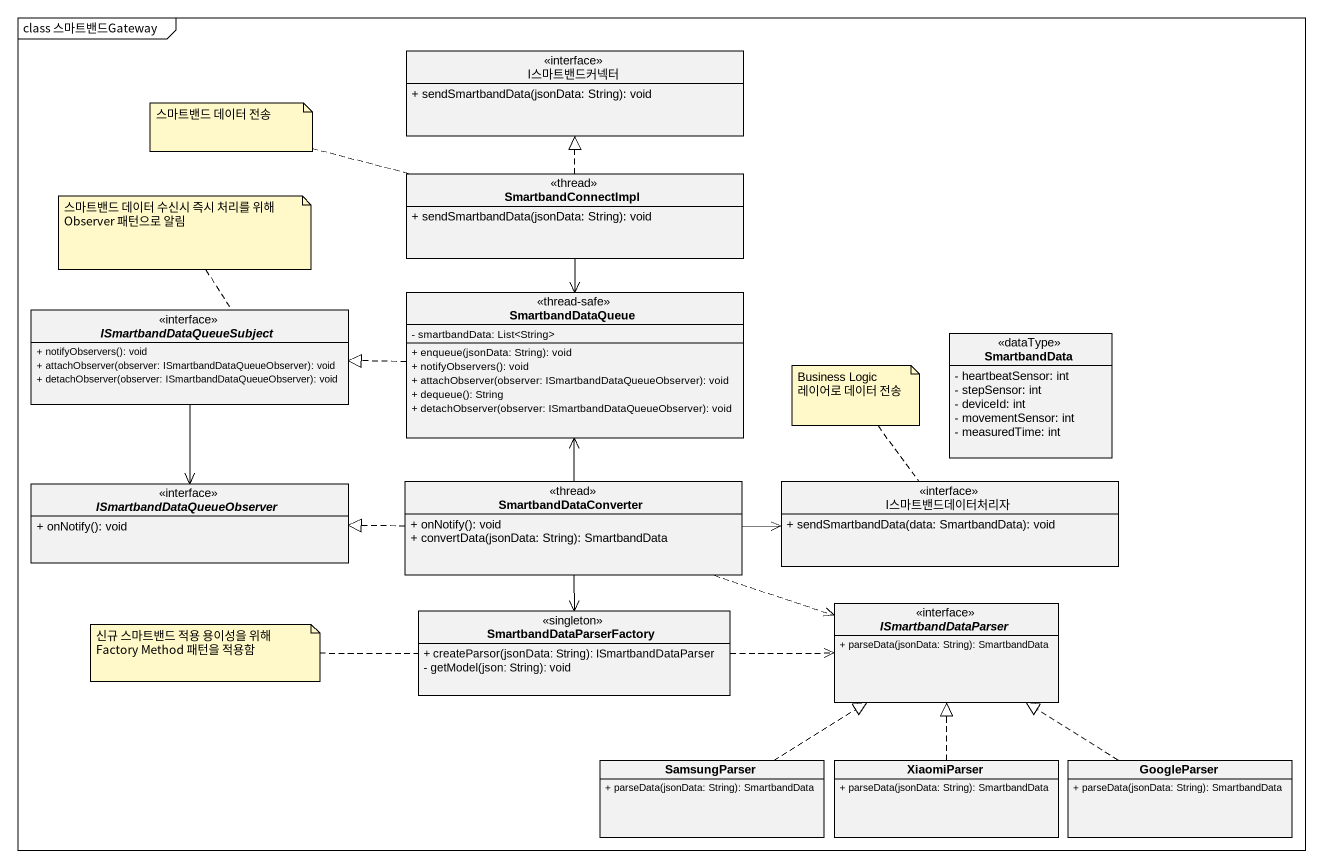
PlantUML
@startuml
mainframe class 스마트밴드Gateway
hide circle
hide empty members
skinparam classAttributeIconSize 0
interface I스마트밴드커넥터 {
  + sendSmartbandData(jsonData: String): void
}
class SmartbandConnectImpl <<thread>> {
  + sendSmartbandData(jsonData: String): void
}
interface ISmartbandDataQueueSubject {
  + notifyObservers(): void
  + attachObserver(observer: ISmartbandDataQueueObserver): void
  + detachObserver(observer: ISmartbandDataQueueObserver): void
}
class SmartbandDataQueue <<thread-safe>> {
  - smartbandData: List<String>
  + enqueue(jsonData: String): void
  + notifyObservers(): void
  + attachObserver(observer: ISmartbandDataQueueObserver): void
  + dequeue(): String
  + detachObserver(observer: ISmartbandDataQueueObserver): void
}
class SmartbandData <<dataType>> {
  - heartbeatSensor: int
  - stepSensor: int
  - deviceId: int
  - movementSensor: int
  - measuredTime: int
}
class SmartbandDataConverter <<thread>> {
  + onNotify(): void
  + convertData(jsonData: String): SmartbandData
}
interface I스마트밴드데이터처리자 {
  + sendSmartbandData(data: SmartbandData): void
}
interface ISmartbandDataQueueObserver {
  + onNotify(): void
}
class SmartbandDataParserFactory <<singleton>> {
  + createParsor(jsonData: String): ISmartbandDataParser
  - getModel(json: String): void
}
interface ISmartbandDataParser {
  + parseData(jsonData: String): SmartbandData
}
class SamsungParser {
  + parseData(jsonData: String): SmartbandData
}
class XiaomiParser {
  + parseData(jsonData: String): SmartbandData
}
class GoogleParser {
  + parseData(jsonData: String): SmartbandData
}
SmartbandConnectImpl .up.|> I스마트밴드커넥터
SmartbandConnectImpl --> SmartbandDataQueue
ISmartbandDataQueueSubject --> ISmartbandDataQueueObserver
SmartbandDataQueue .left.|> ISmartbandDataQueueSubject
SmartbandDataConverter -up-> SmartbandDataQueue
SmartbandDataConverter -right-> I스마트밴드데이터처리자
SmartbandDataConverter .left.|> ISmartbandDataQueueObserver
SmartbandDataConverter --> SmartbandDataParserFactory
SmartbandDataConverter .right.> ISmartbandDataParser
SmartbandDataParserFactory .right.> ISmartbandDataParser
SamsungParser .up.|> ISmartbandDataParser
XiaomiParser .up.|> ISmartbandDataParser
GoogleParser .up.|> ISmartbandDataParser
note left of SmartbandConnectImpl : 스마트밴드 데이터 전송
note top of ISmartbandDataQueueSubject : 스마트밴드 데이터 수신시 즉시 처리를 위해 Observer 패턴으로 알림
note top of I스마트밴드데이터처리자 : Business Logic 레이어로 데이터 전송
note left of SmartbandDataParserFactory : 신규 스마트밴드 적용 용이성을 위해 Factory Method 패턴을 적용함
@enduml
